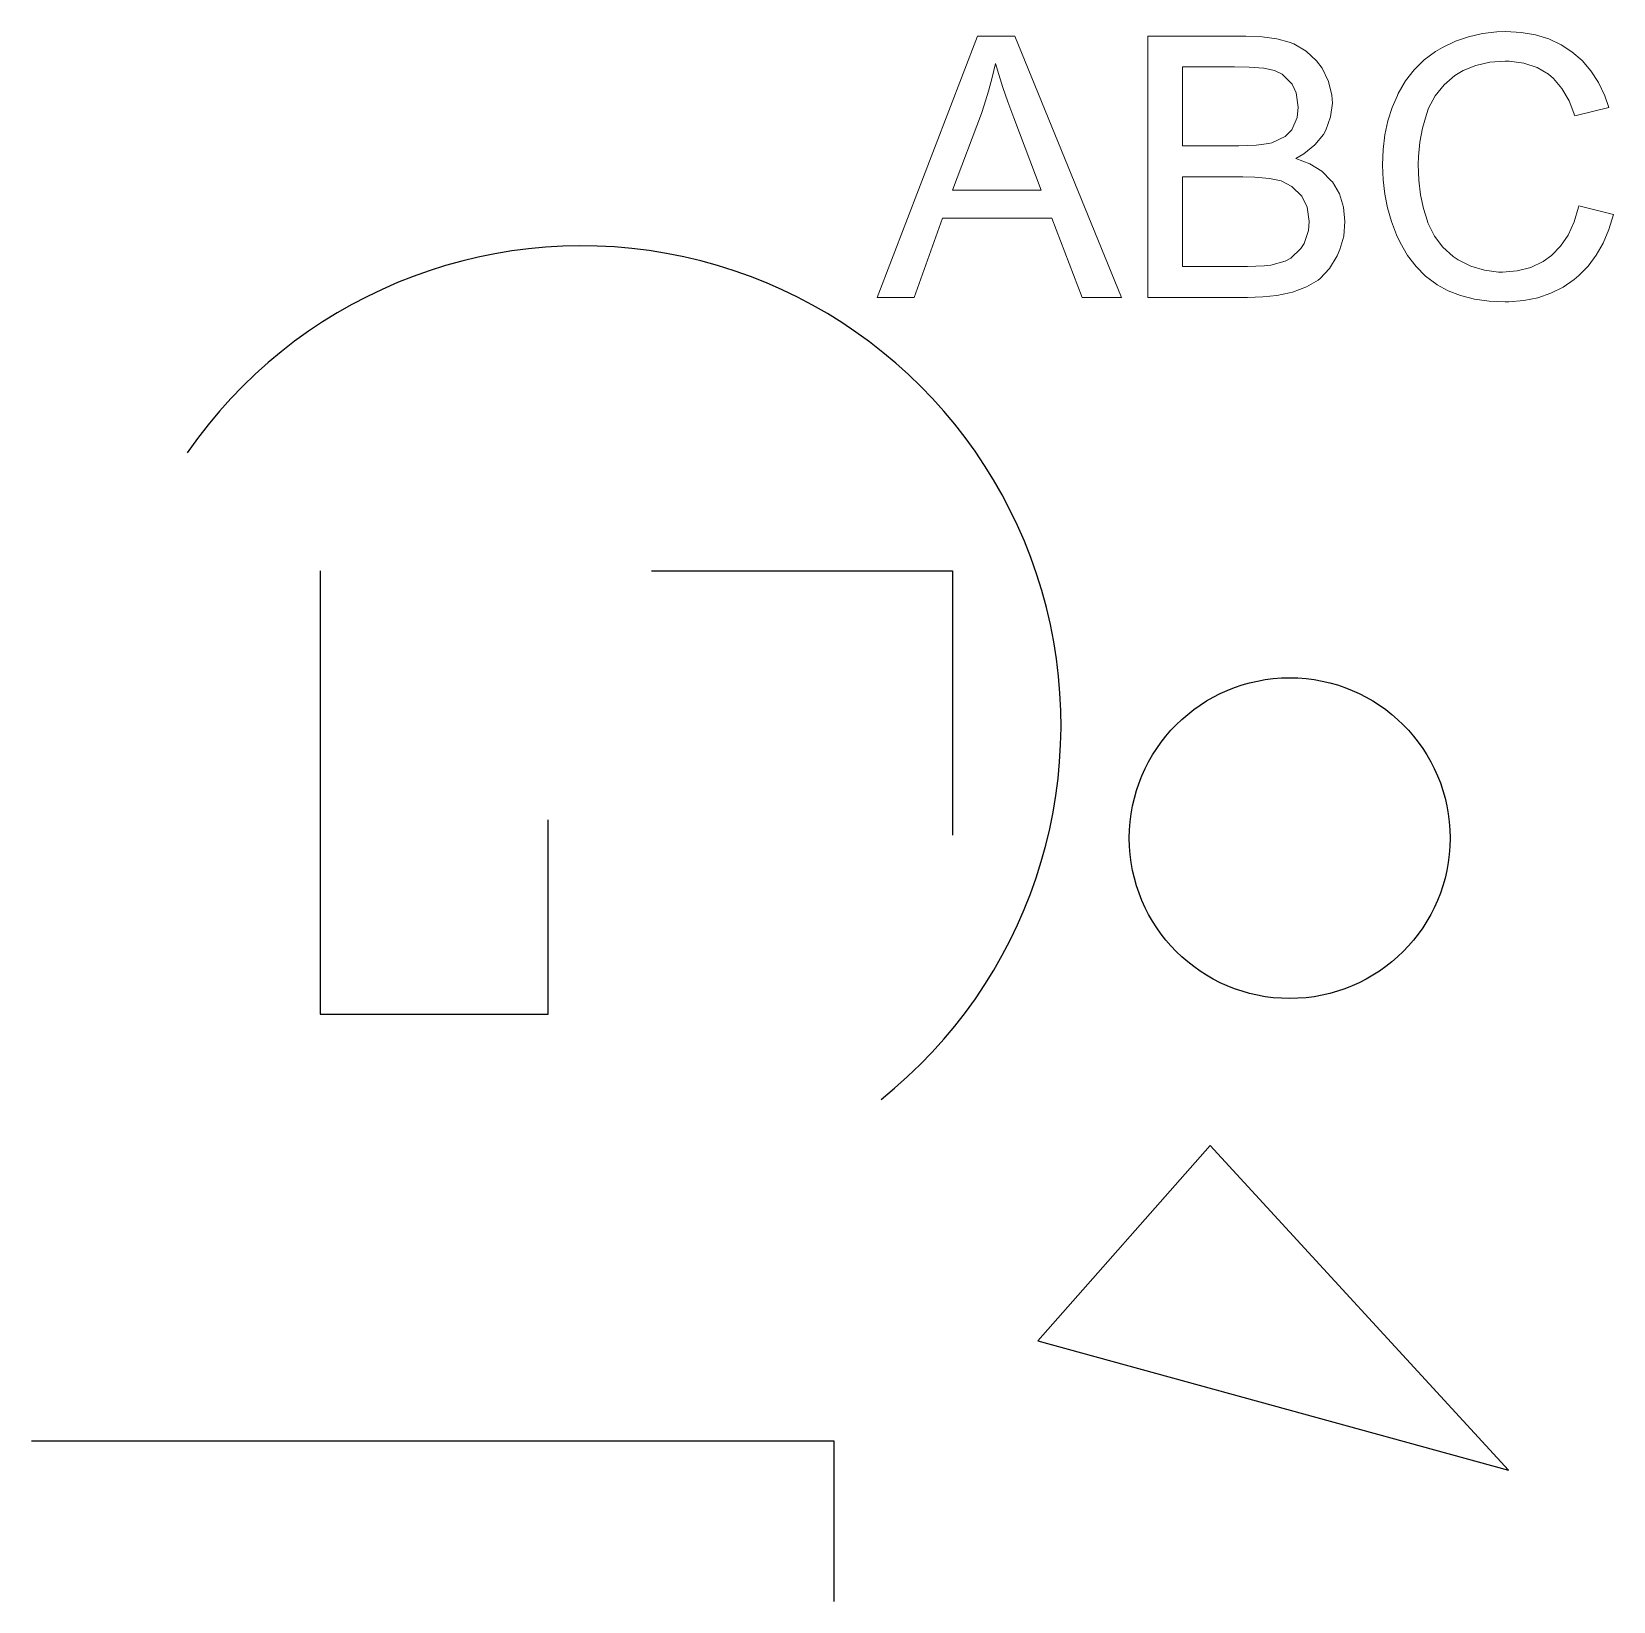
# Model space of a CAD drawing. Header units: inches. Extents: x 0 to 493, y 0 to 489.
import ezdxf

# ---------------------------------------------------------------- set-up
doc = ezdxf.new("R2010")
doc.units = ezdxf.units.IN
doc.header["$MEASUREMENT"] = 0

msp = doc.modelspace()

# ---------------------------------------------------------------- linework, layer by layer
at = {"color": 139, "lineweight": 0}
for points in [[(478.96, 425.9), (476.59, 422.46), (473.78, 419.6), (471.16, 417.71), (467.28, 415.81), (463.06, 414.75), (458.46, 414.36), (457.2, 414.36), (452.84, 414.94), (448.62, 416.2), (444.64, 418.19), (443.05, 419.26), (439.85, 422.12), (437.28, 425.61), (435.24, 429.78), (435.05, 430.31), (433.79, 434.23), (432.91, 438.45), (432.38, 443.01), (432.19, 447.9), (432.24, 450.42), (432.67, 454.88), (433.5, 459.25), (434.76, 463.56), (435.43, 465.45), (437.52, 469.38), (440.28, 472.77), (443.63, 475.63), (446.24, 477.23), (450.12, 478.83), (454.48, 479.8), (459.28, 480.14), (460.54, 480.09), (465.15, 479.51), (469.27, 478.15), (472.81, 476.07), (474.36, 474.76), (476.98, 471.66), (479.21, 467.78), (481.05, 463.12), (491.66, 465.65), (490.36, 469.38), (488.42, 473.45), (486.04, 477.13), (483.28, 480.33), (480.03, 483.1), (476.73, 485.28), (472.9, 487.07), (468.74, 488.33), (464.28, 489.11), (459.48, 489.35), (456.67, 489.25), (452.21, 488.72), (447.89, 487.75), (443.77, 486.34), (439.8, 484.45), (437.62, 483.14), (434.08, 480.53), (430.98, 477.47), (428.26, 473.98), (425.98, 470.06), (425.69, 469.47), (424.04, 465.65), (422.73, 461.57), (421.81, 457.21), (421.28, 452.65), (421.09, 447.86), (421.09, 447.76), (421.28, 443.2), (421.77, 438.69), (422.64, 434.38), (423.85, 430.11), (425.4, 425.99), (426.56, 423.57), (428.84, 419.6), (431.51, 416.11), (434.51, 413.1), (437.96, 410.53), (438.1, 410.43), (441.54, 408.54), (445.42, 407.04), (449.69, 405.97), (454.29, 405.34), (459.33, 405.15), (460.45, 405.15), (465.1, 405.54), (469.46, 406.41), (473.58, 407.82), (477.36, 409.71), (480.85, 412.13), (482.26, 413.29), (485.12, 416.25), (487.64, 419.64), (489.82, 423.43), (491.62, 427.69), (493.02, 432.34), (482.26, 435.06), (482.16, 434.67), (480.81, 430.02)], [(294.86, 487.94), (263.6, 406.51), (275.04, 406.51), (283.96, 431.18), (317.98, 431.18), (327.49, 406.51), (339.75, 406.51), (306.45, 487.94)], [(407.81, 421.39), (408.97, 425.61), (409.36, 430.11), (408.92, 434.62), (407.61, 438.74), (405.43, 442.48), (405.09, 442.86), (402.13, 445.82), (398.45, 448.15), (394.04, 449.84), (396.51, 451.25), (400, 454.01), (402.62, 457.31), (403.35, 458.62), (404.9, 462.74), (405.43, 467.1), (405.28, 469.57), (404.27, 473.79), (402.28, 477.91), (400.49, 480.28), (397.29, 483.29), (393.46, 485.52), (392, 486.05), (388.08, 487.12), (383.57, 487.75), (378.43, 487.94), (347.89, 487.94), (347.89, 406.51), (378.96, 406.51), (383.71, 406.65), (388.17, 407.14), (392.1, 407.91), (393.02, 408.16), (397.38, 409.76), (400.97, 411.89), (401.6, 412.42), (404.51, 415.48), (406.98, 419.5)], [(296.03, 463.85), (296.9, 466.42), (298.26, 470.74), (299.42, 475.05), (300.39, 479.41), (301.45, 475.97), (302.76, 471.95), (304.31, 467.44), (306.16, 462.49), (314.64, 439.95), (287.06, 439.95)], [(379.5, 478.25), (384.05, 477.91), (387.35, 477.23), (389.82, 476.07), (392.88, 473.01), (394.14, 470.3), (394.81, 465.84), (394.48, 462.54), (392.78, 458.71), (390.69, 456.68), (386.57, 454.69), (385.65, 454.45), (381.73, 453.91), (376.3, 453.72), (358.7, 453.72), (358.7, 478.35), (374.94, 478.35)], [(381.24, 444.03), (385.85, 443.59), (389.43, 442.81), (392.83, 441.12), (395.88, 438.06), (397.58, 434.62), (398.21, 430.11), (397.97, 427.35), (396.61, 423.28), (395.64, 421.73), (392.49, 418.72), (390.74, 417.8), (386.28, 416.54), (384.15, 416.3), (378.96, 416.15), (358.7, 416.15), (358.7, 444.12), (377.51, 444.12)]]:
    msp.add_lwpolyline(points, close=True, dxfattribs=at)
for points in [[(89.96, 321.24), (89.96, 183.03), (161, 183.03), (161, 243.62)], [(193.21, 321.24), (286.98, 321.24), (286.98, 238.88)], [(0, 50), (250, 50), (250, 0)]]:
    msp.add_lwpolyline(points)
msp.add_lwpolyline([(367.34, 142.11), (313.64, 81.21), (460.29, 40.95), (367.34, 142.11)], close=True)
msp.add_circle((392.14, 237.93), 50)
msp.add_arc((171.44, 273.14), 149.42, 308.653, 145.3667)

doc.saveas('drawing.dxf')
